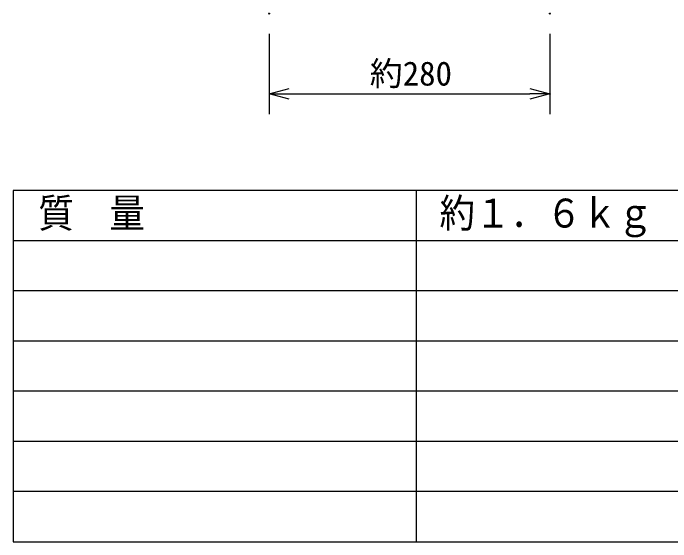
# Model space of a CAD drawing. Units: millimetres, scale not verified. Extents: x -62 to 63, y -57 to 58.
# Drawn here: x -62.5 to 3.1, y -56.9 to -4.2 of the extents above; entities that cross this region are included whole.
import ezdxf
from ezdxf.enums import TextEntityAlignment as Align

# ---------------------------------------------------------------- set-up
doc = ezdxf.new("R2010")
doc.units = ezdxf.units.MM
doc.header["$LTSCALE"] = 0.191441
doc.header["$PDMODE"] = 32
doc.header["$PDSIZE"] = 0.0957
for name, color, linetype in [('0-0_MOJI1', 2, 'Continuous'), ('0-3_WAKU', 3, 'Continuous'), ('0-4_DEFPOINTS', 7, 'Continuous')]:
    doc.layers.add(name, color=color, linetype=linetype)
doc.styles.add('ＭＳ ゴシック', font='')
doc.styles.get('ＭＳ ゴシック').set_extended_font_data('MS Gothic')

# ---------------------------------------------------------------- blocks, each defined once
blk = doc.blocks.new('_OPEN30')
at = {"layer": '0-3_WAKU', "color": 7}
blk.add_line((0, 0), (-1, 0), dxfattribs=at)
blk.add_lwpolyline([(-1, 0.26795), (0, 0), (-1, -0.26795)], dxfattribs=at)

msp = doc.modelspace()

# ---------------------------------------------------------------- linework, layer by layer
at = {"layer": '0-3_WAKU'}
for p, q in [((-36.9957, -6.2311), (-36.9957, -14.2311)), ((-8.9957, -6.2311), (-8.9957, -14.2311)), ((-34.9957, -12.2311), (-10.9957, -12.2311))]:
    msp.add_line(p, q, dxfattribs=at)
at = {"layer": '0-3_WAKU', "color": 4}
for p, q in [((-62.5, -21.858), (-62.5, -56.858)), ((62.5, -21.858), (-62.5, -21.858)), ((-22.2944, -56.858), (-22.2944, -21.858)), ((-62.5, -56.858), (62.5, -56.858))]:
    msp.add_line(p, q, dxfattribs=at)
at = {"layer": '0-3_WAKU', "color": 1}
for p, q in [((62.5, -26.858), (-62.5, -26.858)), ((62.5, -31.858), (-62.5, -31.858)), ((62.5, -36.858), (-62.5, -36.858)), ((62.5, -41.858), (-62.5, -41.858)), ((62.5, -46.858), (-62.5, -46.858)), ((62.5, -51.858), (-62.5, -51.858))]:
    msp.add_line(p, q, dxfattribs=at)
at = {"layer": '0-4_DEFPOINTS'}
for p in [(-36.9957, -4.2311), (-8.9957, -4.2311), (-8.9957, -12.2311)]:
    msp.add_point(p, dxfattribs=at)

# ---------------------------------------------------------------- block references
at = {"layer": '0-3_WAKU', "xscale": 2, "yscale": 2, "rotation": 180}
msp.add_blockref('_OPEN30', (-36.9957, -12.2311), dxfattribs=at)
at = {"layer": '0-3_WAKU', "xscale": 2, "yscale": 2}
msp.add_blockref('_OPEN30', (-8.9957, -12.2311), dxfattribs=at)

# ---------------------------------------------------------------- texts
at = {"layer": '0-0_MOJI1', "style": 'ＭＳ ゴシック', "width": 0.9}
for s, p in [('質\u3000量', (-60, -26.4131)), ('約１．６ｋｇ', (-20, -26.4131))]:
    msp.add_text(s, height=2.887, dxfattribs=at).set_placement(p, align=Align.BOTTOM_LEFT)
at = {"layer": '0-3_WAKU', "style": 'ＭＳ ゴシック'}
msp.add_text('約280', height=2.406, dxfattribs=at).set_placement((-26.9491, -12.1215), align=Align.BOTTOM_LEFT)

doc.saveas('drawing.dxf')
